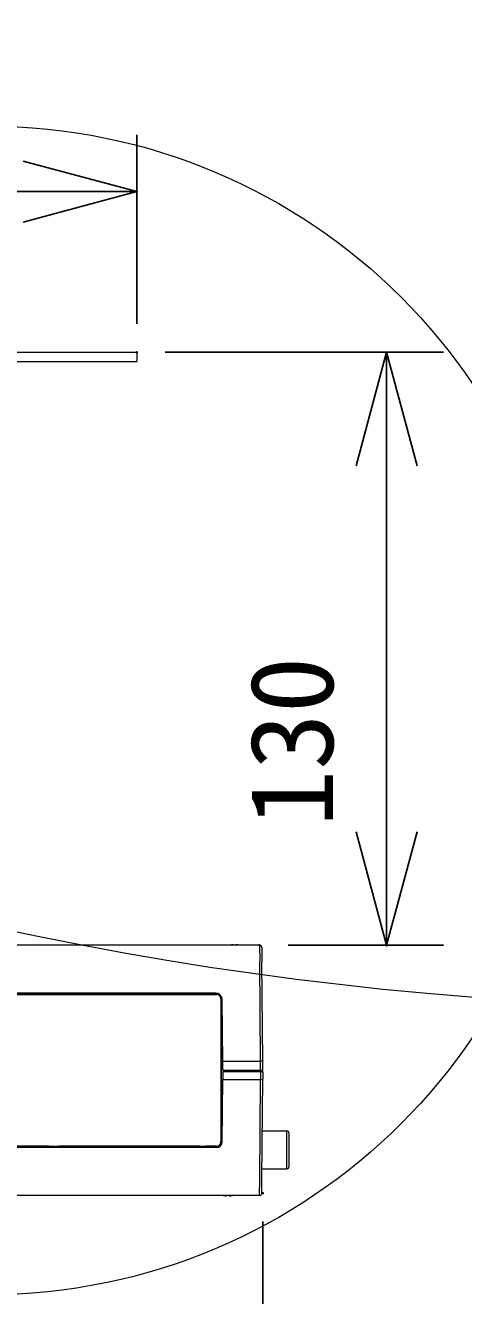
# Model space of a CAD drawing. Units: millimetres, scale not verified. Extents: x -65 to 105, y -56 to 174.
# Drawn here: x 12.87 to 22.5, y 15.65 to 43.61 of the extents above; entities that cross this region are included whole.
import ezdxf
from ezdxf.enums import TextEntityAlignment as Align

# ---------------------------------------------------------------- set-up
doc = ezdxf.new("R2010")
doc.units = ezdxf.units.MM
doc.header["$LTSCALE"] = 0.125
doc.header["$PDMODE"] = 32
doc.header["$PDSIZE"] = 0.025
for name, color, linetype in [('0-0_0', 7, 'Continuous'), ('0-1_DEFPOINTS', 7, 'Continuous'), ('0-6_SUNPO', 7, 'Continuous')]:
    doc.layers.add(name, color=color, linetype=linetype)
doc.layers.add('0-5_GAIKEI', color=1, linetype='Continuous', lineweight=18)
doc.styles.add('ＭＳ ゴシック', font='')
doc.styles.get('ＭＳ ゴシック').set_extended_font_data('MS Gothic')

# ---------------------------------------------------------------- blocks, each defined once
blk = doc.blocks.new('_OPEN30')
at = {"layer": '0-0_0'}
blk.add_line((0, 0), (-1, 0), dxfattribs=at)
blk.add_lwpolyline([(-1, 0.26795), (0, 0), (-1, -0.26795)], dxfattribs=at)
blk = doc.blocks.new('X6')
at = {"layer": '0-6_SUNPO', "style": 'ＭＳ ゴシック'}
blk.add_text('φ', height=1.833, dxfattribs=at).set_placement((356.4092, 228.4318), align=Align.BOTTOM_LEFT)
at = {"layer": '0-6_SUNPO', "style": 'ＭＳ ゴシック', "width": 0.6}
blk.add_text('120', height=1.833, dxfattribs=at).set_placement((358.5521, 228.4318), align=Align.BOTTOM_LEFT)
blk = doc.blocks.new('D1')
at = {"layer": '0-1_DEFPOINTS'}
for p in [(365.6949, 227.8068), (353.6949, 224.2713), (365.6949, 224.2713)]:
    blk.add_point(p, dxfattribs=at)
at = {"layer": '0-6_SUNPO'}
for p, q in [((353.6949, 224.8963), (353.6949, 229.0568)), ((365.6949, 224.8963), (365.6949, 229.0568)), ((356.1949, 227.8068), (363.1949, 227.8068))]:
    blk.add_line(p, q, dxfattribs=at)
blk.add_blockref('X6', (0, 0), dxfattribs=at)
at = {"layer": '0-6_SUNPO', "xscale": 2.5, "yscale": 2.5, "rotation": 180}
blk.add_blockref('_OPEN30', (353.6949, 227.8068), dxfattribs=at)
at = {"layer": '0-6_SUNPO', "xscale": 2.5, "yscale": 2.5}
blk.add_blockref('_OPEN30', (365.6949, 227.8068), dxfattribs=at)
blk = doc.blocks.new('D2')
at = {"layer": '0-1_DEFPOINTS'}
for p in [(365.6949, 224.2713), (368.3954, 211.2213), (371.1875, 211.2213)]:
    blk.add_point(p, dxfattribs=at)
at = {"layer": '0-6_SUNPO'}
for p, q in [((366.3199, 224.2713), (372.4375, 224.2713)), ((371.1875, 221.7713), (371.1875, 213.7213)), ((369.0204, 211.2213), (372.4375, 211.2213))]:
    blk.add_line(p, q, dxfattribs=at)
at = {"layer": '0-6_SUNPO', "xscale": 2.5, "yscale": 2.5}
for p, rotation in [((371.1875, 224.2713), 90), ((371.1875, 211.2213), 270)]:
    blk.add_blockref('_OPEN30', p, dxfattribs=dict(at, rotation=rotation))
at = {"layer": '0-6_SUNPO', "style": 'ＭＳ ゴシック'}
blk.add_text('130', height=1.833, rotation=90, dxfattribs=at).set_placement((370.5625, 213.8352), align=Align.BOTTOM_LEFT)
blk = doc.blocks.new('D4')
at = {"layer": '0-1_DEFPOINTS'}
for p in [(354.6949, 206.4713), (368.4689, 205.7664), (368.4689, 200.1147)]:
    blk.add_point(p, dxfattribs=at)
at = {"layer": '0-6_SUNPO'}
for p, q in [((354.6949, 205.8463), (354.6949, 198.8647)), ((368.4689, 205.1414), (368.4689, 198.8647)), ((357.1949, 200.1147), (365.9689, 200.1147))]:
    blk.add_line(p, q, dxfattribs=at)
at = {"layer": '0-6_SUNPO', "xscale": 2.5, "yscale": 2.5, "rotation": 180}
blk.add_blockref('_OPEN30', (354.6949, 200.1147), dxfattribs=at)
at = {"layer": '0-6_SUNPO', "xscale": 2.5, "yscale": 2.5}
blk.add_blockref('_OPEN30', (368.4689, 200.1147), dxfattribs=at)
at = {"layer": '0-6_SUNPO', "style": 'ＭＳ ゴシック'}
blk.add_text('137.7', height=1.833, dxfattribs=at).set_placement((356.2781, 200.7397), align=Align.BOTTOM_LEFT)

msp = doc.modelspace()

# ---------------------------------------------------------------- linework, layer by layer
at = {"layer": '0-5_GAIKEI', "color": 7}
for p, q in [((3.3125, 36.4121), (15.3125, 36.4121)), ((15.3125, 36.4121), (15.3125, 36.2121)), ((3.3125, 36.2121), (15.3125, 36.2121)), ((18.013, 23.3621), (4.4361, 23.3621)), ((18.063, 23.3125), (18.0658, 22.9896)), ((18.0848, 20.8103), (18.0658, 22.9896)), ((18.0865, 20.6121), (18.0848, 20.8103)), ((18.0658, 18.2346), (18.0848, 20.4138)), ((18.0863, 20.5821), (18.0848, 20.4138)), ((18.063, 17.9116), (18.0658, 18.2346)), ((4.4358, 17.8621), (18.013, 17.8621))]:
    msp.add_line(p, q, dxfattribs=at)
at = {"layer": '0-5_GAIKEI'}
for p, q in [((17.3275, 23.3634), (17.321, 23.3621)), ((17.3275, 23.3634), (17.3275, 23.3627)), ((17.4325, 23.3728), (17.4325, 23.3627)), ((17.4925, 23.3728), (17.4925, 23.3627)), ((17.5975, 23.3634), (17.5975, 23.3627)), ((17.604, 23.3621), (17.5975, 23.3634)), ((18.013, 23.3621), (18.0158, 23.0121)), ((5.3619, 22.2821), (17.0631, 22.2821)), ((17.0438, 22.3121), (5.3812, 22.3121)), ((13.3808, 22.2844), (9.6143, 22.2844)), ((13.3808, 22.3121), (13.3808, 22.2844)), ((13.3825, 22.2862), (13.3808, 22.2844)), ((13.3825, 22.3121), (13.3825, 22.2862)), ((13.6025, 22.2862), (13.3825, 22.2862)), ((13.6025, 22.3121), (13.6025, 22.2862)), ((13.6025, 22.2862), (13.6043, 22.2844)), ((13.6043, 22.3121), (13.6043, 22.2844)), ((16.7028, 22.2844), (13.6043, 22.2844)), ((16.8223, 22.2844), (16.8217, 22.2827)), ((17.0655, 22.2844), (16.8223, 22.2844)), ((17.0655, 22.2844), (17.0631, 22.2821)), ((17.1679, 22.2464), (17.1439, 22.2464)), ((17.1651, 22.1847), (17.1625, 22.1821)), ((17.1625, 22.1821), (17.1625, 19.0421)), ((17.2056, 20.8121), (17.1938, 22.1634)), ((17.2074, 20.6121), (17.2056, 20.8121)), ((18.0365, 20.6121), (18.0348, 20.8121)), ((17.2071, 20.5821), (17.2056, 20.4121)), ((17.2071, 20.5821), (18.0863, 20.5821)), ((17.2074, 20.6121), (18.0865, 20.6121)), ((17.3559, 20.582), (17.3559, 20.6121)), ((17.358, 20.582), (17.358, 20.6121)), ((17.3625, 20.5821), (17.3625, 20.6081)), ((17.4243, 20.6121), (17.4248, 20.5821)), ((17.7678, 20.6121), (17.7672, 20.5821)), ((17.7825, 20.5821), (17.7825, 20.6121)), ((17.8825, 20.582), (17.8825, 20.6121)), ((17.9325, 20.582), (17.9325, 20.6121)), ((17.9425, 20.5821), (17.9425, 20.6121)), ((18.0158, 18.2121), (18.0348, 20.4121)), ((18.0363, 20.5821), (18.0348, 20.4121)), ((17.1651, 19.0395), (17.1625, 19.0421)), ((18.0749, 19.2771), (18.6125, 19.2771)), ((18.6125, 18.4471), (18.6125, 19.2771)), ((18.6625, 18.4971), (18.6625, 19.2271)), ((17.0637, 18.9121), (5.3614, 18.9121)), ((13.3808, 18.9397), (13.3808, 18.9121)), ((13.3825, 18.9121), (13.3825, 18.9379)), ((13.6025, 18.9379), (13.6043, 18.9397)), ((13.6025, 18.9121), (13.6025, 18.9379)), ((16.7028, 18.9397), (13.6043, 18.9397)), ((13.6043, 18.9397), (13.6043, 18.9121)), ((16.7028, 18.9397), (16.7034, 18.9414)), ((16.7034, 18.9414), (16.8217, 18.9414)), ((16.8223, 18.9397), (16.8217, 18.9414)), ((17.0655, 18.9397), (16.8223, 18.9397)), ((17.0655, 18.9397), (17.0631, 18.9421)), ((17.1766, 18.9777), (17.1439, 18.9777)), ((18.013, 17.8621), (18.0158, 18.2121)), ((18.0676, 18.4471), (18.6125, 18.4471)), ((17.171, 17.8621), (17.1775, 17.8607)), ((17.1775, 17.8607), (17.1775, 17.8614)), ((17.2425, 17.8514), (17.2236, 17.8536)), ((17.2825, 17.8514), (17.2825, 17.8614)), ((17.3425, 17.8514), (17.3425, 17.8614)), ((17.3825, 17.8514), (17.4023, 17.8537)), ((17.4475, 17.8607), (17.454, 17.8621)), ((17.4475, 17.8607), (17.4475, 17.8614))]:
    msp.add_line(p, q, dxfattribs=at)
for points in [[(17.3925, 23.3728), (17.3956, 23.3731), (17.3981, 23.3733), (17.4002, 23.3735), (17.4021, 23.3736), (17.4038, 23.3738), (17.4054, 23.3739), (17.4069, 23.374), (17.4083, 23.3741), (17.4096, 23.3741), (17.4109, 23.3742), (17.412, 23.3743), (17.4131, 23.3743), (17.4141, 23.3743), (17.415, 23.3744), (17.416, 23.3744), (17.4169, 23.3744), (17.4177, 23.3745), (17.4186, 23.3745), (17.4194, 23.3745), (17.4202, 23.3745), (17.421, 23.3745), (17.4218, 23.3745), (17.4226, 23.3745), (17.4233, 23.3745), (17.424, 23.3744), (17.4247, 23.3744), (17.4254, 23.3744), (17.426, 23.3744), (17.4267, 23.3743), (17.4273, 23.3743), (17.4279, 23.3742), (17.4285, 23.3742), (17.4291, 23.3741), (17.4297, 23.374), (17.4302, 23.3739), (17.4308, 23.3738)], [(17.4084, 23.3741), (17.4072, 23.374), (17.4059, 23.3739), (17.4045, 23.3738), (17.403, 23.3737), (17.4014, 23.3736), (17.3996, 23.3734), (17.3975, 23.3732), (17.3952, 23.373), (17.3925, 23.3728)], [(17.4325, 23.3728), (17.4324, 23.373), (17.4322, 23.3732), (17.4319, 23.3734), (17.4316, 23.3736), (17.4312, 23.3737), (17.4308, 23.3738), (17.4303, 23.3739), (17.4298, 23.374), (17.4294, 23.3741), (17.4289, 23.3741), (17.4284, 23.3742), (17.428, 23.3742), (17.4275, 23.3743), (17.427, 23.3743), (17.4265, 23.3743), (17.426, 23.3744), (17.4254, 23.3744), (17.4249, 23.3744), (17.4243, 23.3744), (17.4236, 23.3745), (17.423, 23.3745), (17.4224, 23.3745), (17.4217, 23.3745), (17.4211, 23.3745), (17.4204, 23.3745), (17.4197, 23.3745), (17.419, 23.3745), (17.4183, 23.3745), (17.4176, 23.3744), (17.4168, 23.3744), (17.416, 23.3744), (17.4152, 23.3744), (17.4144, 23.3744), (17.4135, 23.3743), (17.4126, 23.3743), (17.4116, 23.3742), (17.4106, 23.3742), (17.4095, 23.3741), (17.4084, 23.3741)], [(17.4925, 23.3728), (17.4926, 23.373), (17.4928, 23.3732), (17.4931, 23.3734), (17.4935, 23.3736), (17.4939, 23.3737), (17.4943, 23.3738), (17.4948, 23.3739), (17.4952, 23.374), (17.4957, 23.3741), (17.4962, 23.3741), (17.4966, 23.3742), (17.4971, 23.3742), (17.4976, 23.3743), (17.4981, 23.3743), (17.4986, 23.3743), (17.4991, 23.3744), (17.4996, 23.3744), (17.5002, 23.3744), (17.5008, 23.3744), (17.5014, 23.3745), (17.5021, 23.3745), (17.5027, 23.3745), (17.5033, 23.3745), (17.504, 23.3745), (17.5047, 23.3745), (17.5054, 23.3745), (17.5061, 23.3745), (17.5068, 23.3745), (17.5075, 23.3744), (17.5083, 23.3744), (17.509, 23.3744), (17.5098, 23.3744), (17.5107, 23.3744), (17.5116, 23.3743), (17.5125, 23.3743), (17.5134, 23.3742), (17.5145, 23.3742), (17.5155, 23.3741), (17.5167, 23.3741)], [(17.5325, 23.3728), (17.5295, 23.3731), (17.527, 23.3733), (17.5248, 23.3735), (17.523, 23.3736), (17.5213, 23.3738), (17.5197, 23.3739), (17.5182, 23.374), (17.5168, 23.3741), (17.5154, 23.3741), (17.5142, 23.3742), (17.5131, 23.3743), (17.512, 23.3743), (17.511, 23.3743), (17.51, 23.3744), (17.5091, 23.3744), (17.5082, 23.3744), (17.5073, 23.3745), (17.5065, 23.3745), (17.5057, 23.3745), (17.5049, 23.3745), (17.5041, 23.3745), (17.5033, 23.3745), (17.5025, 23.3745), (17.5018, 23.3745), (17.501, 23.3744), (17.5003, 23.3744), (17.4997, 23.3744), (17.499, 23.3744), (17.4984, 23.3743), (17.4978, 23.3743), (17.4972, 23.3742), (17.4966, 23.3742), (17.496, 23.3741), (17.4954, 23.374), (17.4948, 23.3739), (17.4943, 23.3738)], [(17.5167, 23.3741), (17.5179, 23.374), (17.5192, 23.3739), (17.5206, 23.3738), (17.5221, 23.3737), (17.5237, 23.3736), (17.5255, 23.3734), (17.5275, 23.3732), (17.5299, 23.373), (17.5325, 23.3728)], [(17.2056, 20.8121), (18.0348, 20.8121), (18.0158, 23.0121)], [(16.7028, 22.2844), (16.7034, 22.2827), (16.8217, 22.2827)], [(18.0848, 20.8103), (18.0838, 20.8107), (18.081, 20.8111), (18.0764, 20.8115), (18.0701, 20.8117), (18.0626, 20.8119), (18.0539, 20.8121), (18.0446, 20.8121), (18.0348, 20.8121)], [(17.1937, 19.0409), (17.2056, 20.4121), (18.0348, 20.4121)], [(18.0348, 20.4121), (18.0446, 20.412), (18.0539, 20.4121), (18.0626, 20.4122), (18.0701, 20.4124), (18.0764, 20.4127), (18.081, 20.413), (18.0838, 20.4134), (18.0848, 20.4138)], [(5.2806, 18.9402), (5.3601, 18.9402), (5.3619, 18.9421), (17.0631, 18.9421)], [(13.6025, 18.9379), (13.3825, 18.9379), (13.3808, 18.9397), (9.6143, 18.9397)], [(17.2584, 17.8501), (17.2572, 17.8501), (17.2559, 17.8502), (17.2545, 17.8503), (17.253, 17.8504), (17.2514, 17.8506), (17.2496, 17.8507), (17.2475, 17.8509), (17.2452, 17.8511), (17.2425, 17.8514)], [(17.2825, 17.8514), (17.2824, 17.8511), (17.2822, 17.8509), (17.2819, 17.8507), (17.2816, 17.8506), (17.2812, 17.8504), (17.2808, 17.8503), (17.2803, 17.8502), (17.2798, 17.8502), (17.2794, 17.8501), (17.2789, 17.85), (17.2784, 17.85), (17.278, 17.8499), (17.2775, 17.8499), (17.277, 17.8498), (17.2765, 17.8498), (17.276, 17.8498), (17.2754, 17.8497), (17.2749, 17.8497), (17.2743, 17.8497), (17.2736, 17.8497), (17.273, 17.8497), (17.2724, 17.8497), (17.2717, 17.8497), (17.2711, 17.8497), (17.2704, 17.8497), (17.2697, 17.8497), (17.269, 17.8497), (17.2683, 17.8497), (17.2676, 17.8497), (17.2668, 17.8497), (17.266, 17.8497), (17.2652, 17.8497), (17.2644, 17.8498), (17.2635, 17.8498), (17.2626, 17.8498), (17.2616, 17.8499), (17.2606, 17.8499), (17.2595, 17.85), (17.2584, 17.8501)], [(17.2708, 17.8497), (17.2714, 17.8497), (17.2719, 17.8497), (17.2724, 17.8497), (17.273, 17.8497), (17.2735, 17.8497), (17.2739, 17.8497), (17.2744, 17.8497), (17.2748, 17.8497), (17.2753, 17.8497), (17.2757, 17.8498), (17.2761, 17.8498), (17.2766, 17.8498), (17.277, 17.8498), (17.2774, 17.8499), (17.2778, 17.8499), (17.2782, 17.8499), (17.2786, 17.85), (17.279, 17.85), (17.2793, 17.8501), (17.2797, 17.8501), (17.2801, 17.8502), (17.2805, 17.8503), (17.2809, 17.8504), (17.2812, 17.8505), (17.2816, 17.8506), (17.2818, 17.8507), (17.2821, 17.8508), (17.2823, 17.851), (17.2825, 17.8511), (17.2825, 17.8514)], [(17.3425, 17.8514), (17.3426, 17.8511), (17.3428, 17.8509), (17.3431, 17.8507), (17.3435, 17.8506), (17.3439, 17.8504), (17.3443, 17.8503), (17.3448, 17.8502), (17.3452, 17.8502), (17.3457, 17.8501), (17.3462, 17.85), (17.3466, 17.85), (17.3471, 17.8499), (17.3476, 17.8499), (17.3481, 17.8498), (17.3486, 17.8498), (17.3491, 17.8498), (17.3496, 17.8497), (17.3502, 17.8497), (17.3508, 17.8497), (17.3514, 17.8497), (17.3521, 17.8497), (17.3527, 17.8497), (17.3533, 17.8497), (17.354, 17.8497), (17.3547, 17.8497), (17.3554, 17.8497), (17.3561, 17.8497), (17.3568, 17.8497), (17.3575, 17.8497), (17.3583, 17.8497), (17.359, 17.8497), (17.3598, 17.8497), (17.3607, 17.8498), (17.3616, 17.8498), (17.3625, 17.8498), (17.3634, 17.8499), (17.3645, 17.8499), (17.3655, 17.85), (17.3667, 17.8501)], [(17.3667, 17.8501), (17.3679, 17.8501), (17.3692, 17.8502), (17.3706, 17.8503), (17.3721, 17.8504), (17.3737, 17.8506), (17.3755, 17.8507), (17.3775, 17.8509), (17.3799, 17.8511), (17.3825, 17.8514)]]:
    msp.add_lwpolyline(points, dxfattribs=at)
for centre, radius in [((28.5039, 98.0778), 76.0771), ((12.0328, 28.5303), 12.8587)]:
    msp.add_circle(centre, radius, dxfattribs=at)
for centre, radius, start, end in [((17.4625, 22.7022), 0.6742, 95.95873, 101.54976), ((17.4626, 22.7019), 0.6745, 95.96056, 101.54919), ((17.4625, 22.7021), 0.6614, 90.00014, 92.59999), ((17.4625, 22.7021), 0.6614, 87.40001, 89.99986), ((17.4625, 22.7022), 0.6742, 78.45024, 84.04127), ((17.4625, 22.7019), 0.6745, 78.45081, 84.03944), ((16.7625, 22.2021), 0.1017, 54.05545, 125.94438), ((16.7625, 22.2021), 0.1, 53.73237, 126.26763), ((17.0438, 22.1621), 0.15, 0.5, 90), ((17.0629, 22.1825), 0.0996, 359.72403, 89.87185), ((17.0655, 22.1845), 0.1, 38.31774, 90.00301), ((17.0646, 22.1848), 0.1005, 359.93201, 37.86499), ((9463.0997, 20.6121), 9445.9348, 179.99046, 180.00954), ((17.4425, 20.5121), 0.125, 126.87031, 132.55584), ((17.0629, 19.0416), 0.0996, 270.12815, 0.27597), ((17.0637, 19.0421), 0.13, 270, 359.5), ((17.0646, 19.0394), 0.1005, 322.13501, 0.06799), ((18.6125, 19.2271), 0.05, 0, 90), ((16.7625, 19.0221), 0.1017, 234.05545, 305.94438), ((16.7625, 19.0221), 0.1, 233.73237, 306.26763), ((17.0655, 19.0397), 0.1, 269.99699, 321.68226), ((18.6125, 18.4971), 0.05, 270, 0), ((17.3125, 18.522), 0.6742, 258.45024, 264.04127), ((17.3125, 18.5221), 0.6614, 267.40001, 269.99986), ((17.3125, 18.5221), 0.6614, 270.00014, 272.59999), ((17.3525, 17.9011), 0.0515, 260.78319, 271.92392), ((17.3125, 18.522), 0.6742, 275.95873, 281.54976)]:
    msp.add_arc(centre, radius, start, end, dxfattribs=at)
at = {"layer": '0-5_GAIKEI', "color": 7}
for centre, start, end in [((18.013, 23.3121), 0.5, 90), ((18.013, 17.9121), 270, 359.5)]:
    msp.add_arc(centre, 0.05, start, end, dxfattribs=at)

# ---------------------------------------------------------------- block references
at = {"layer": '0-6_SUNPO'}
for name in ['D1', 'D2', 'D4']:
    msp.add_blockref(name, (-350.3824, -187.8592), dxfattribs=at)

doc.saveas('drawing.dxf')
